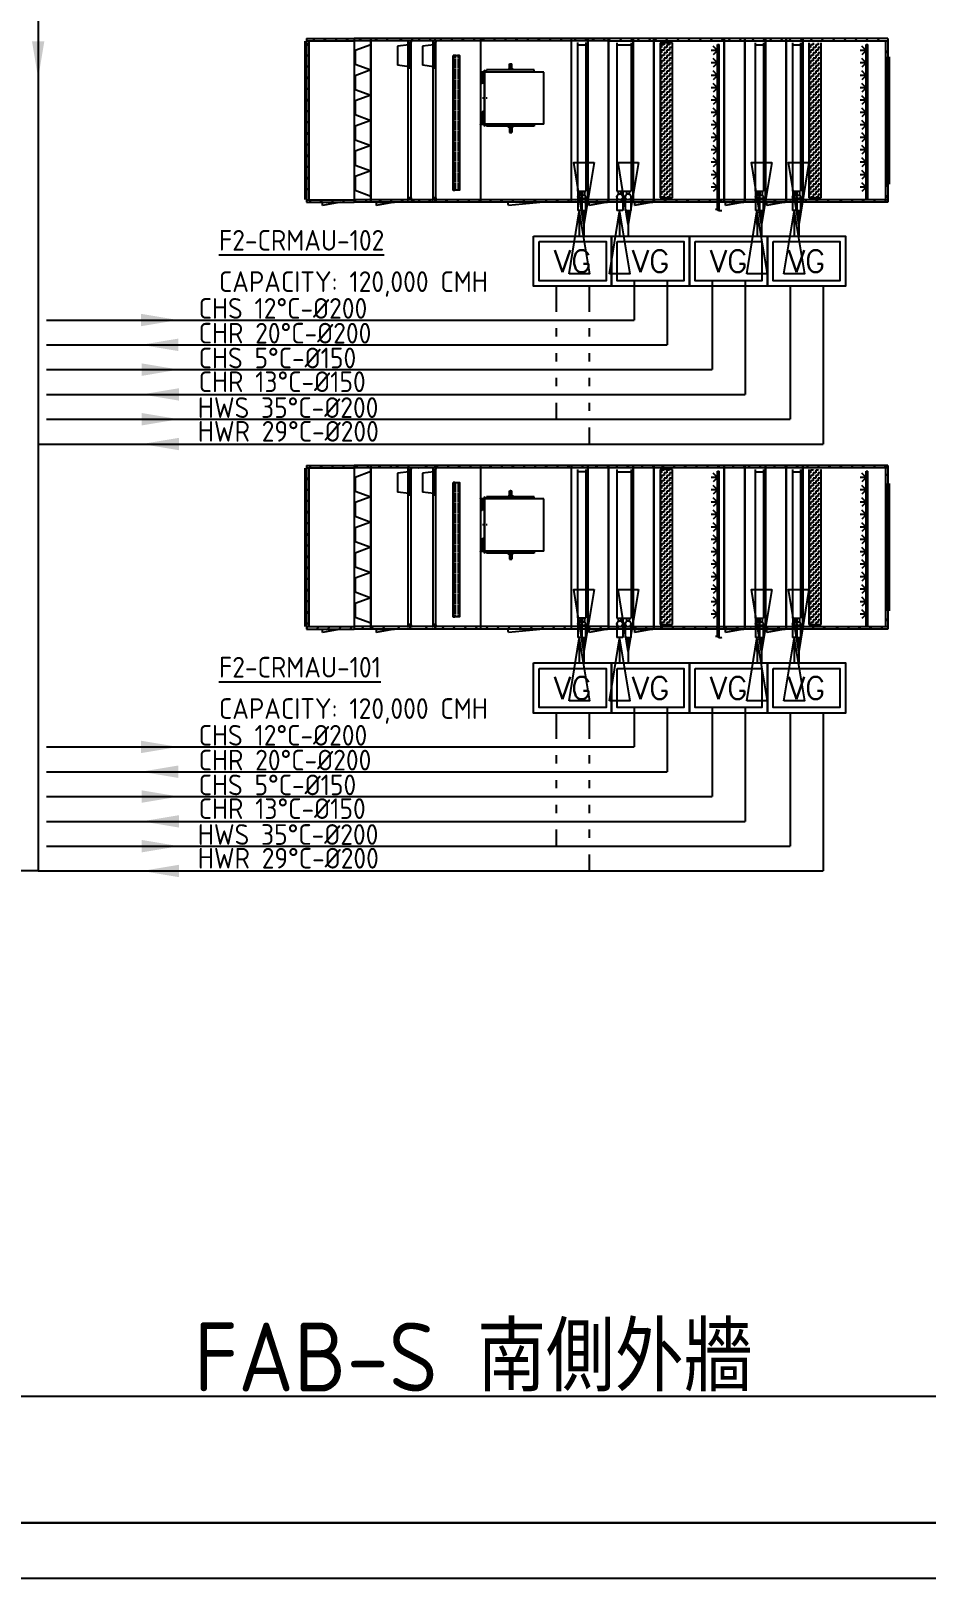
# Model space of a CAD drawing. Header units: millimetres. Extents: x -18 to 822, y 1518 to 2130.
# Drawn here: x 576.8 to 674.3, y 1548.6 to 1717 of the extents above; entities that cross this region are included whole.
import ezdxf
from ezdxf.enums import TextEntityAlignment as Align

# ---------------------------------------------------------------- set-up
doc = ezdxf.new("R2010")
doc.units = ezdxf.units.MM
doc.linetypes.add('CENTER', pattern=[2, 1.25, -0.25, 0.25, -0.25])
for name, color, linetype in [('0-CHR-中溫', 30, 'Continuous'), ('0-CHR-低溫', 4, 'Continuous'), ('0-CHS-中溫', 3, 'Continuous'), ('0-CHS-低溫', 5, 'Continuous'), ('0-HWR', 6, 'Continuous'), ('0-HWS', 1, 'Continuous'), ('03', 7, 'Continuous'), ('06-空調-空調', 21, 'Continuous'), ('ACC-450', 2, 'Continuous'), ('ACC-850', 2, 'Continuous'), ('ARW', 151, 'Continuous'), ('CLC', 140, 'Continuous'), ('DETL-TXT', 4, 'Continuous'), ('DIF', 120, 'Continuous'), ('DIM', 6, 'Continuous'), ('FAN', 3, 'Continuous'), ('Flange', 6, 'Continuous'), ('FLC', 40, 'Continuous'), ('HEPA', 6, 'Continuous'), ('HTC', 1, 'Continuous'), ('M-EQPM-TXT', 4, 'Continuous'), ('txt', 2, 'Continuous'), ('Type02x02', 7, 'Continuous'), ('Type05x04', 7, 'Continuous'), ('Type06x05', 7, 'Continuous'), ('Type07x05', 7, 'Continuous'), ('TYPE10X08', 7, 'Continuous'), ('Type10x09', 7, 'Continuous'), ('Type12x08', 7, 'Continuous'), ('Type12x09', 7, 'Continuous'), ('Type14x10', 7, 'Continuous'), ('軸心', 41, 'Continuous'), ('風車架', 4, 'Continuous')]:
    doc.layers.add(name, color=color, linetype=linetype)
doc.styles.add('AA-TXT', font='isocp.shx', dxfattribs={"bigfont": 'chineset.shx'})
doc.styles.add('HKEC', font='romans.shx', dxfattribs={"bigfont": 'china.shx'})
doc.dimstyles.new('10-dim', dxfattribs={"dimscale": 10, "dimtxt": 0.25, "dimasz": 0.1, "dimexe": 0.1, "dimexo": 0.1, "dimgap": 0.05, "dimtad": 1, "dimdec": 0, "dimlfac": 100, "dimdsep": 46, "dimtxsty": 'AA-TXT', "dimblk": 'DOT', "dimcen": 2, "dimclrd": 256, "dimclre": 256, "dimclrt": 256, "dimazin": 0, "dimtfac": 1, "dimtdec": 0, "dimtix": 1, "dimtmove": 2, "dimatfit": 3, "dimldrblk": 'CIR', "dimfxl": 1, "dimtvp": 1, "dimtolj": 1, "dimtzin": 0, "dimarcsym": 0})
doc.dimstyles.get("Standard").update_dxf_attribs({"dimtxt": 0.18, "dimasz": 0.18, "dimexe": 0.18, "dimexo": 0.0625, "dimgap": 0.09, "dimtad": 0, "dimtih": 1, "dimtoh": 1, "dimdec": 4, "dimzin": 0, "dimdsep": 46, "dimtxsty": 'Standard', "dimcen": 0.09, "dimadec": 0, "dimazin": 0, "dimtfac": 1, "dimtdec": 4, "dimtofl": 0, "dimtmove": 0, "dimatfit": 3, "dimfxl": 1, "dimtolj": 1, "dimtzin": 0, "dimarcsym": 0})
pattern_1 = [(225, (1811.597, 1075.805), (13.47038, -13.47038), [])]

# ---------------------------------------------------------------- blocks, each defined once
blk = doc.blocks.new('A450-頂視圖')
at = {"layer": 'ACC-450'}
for p, q in [((-450, 0), (0, 0)), ((0, 0), (-443, -78))]:
    blk.add_line(p, q, dxfattribs=at)
blk.add_arc((0, 0), 450, 180, 190, dxfattribs=at)
blk = doc.blocks.new('FLC-1000')
at = {"layer": 'FLC'}
for p, q in [((50, 634), (50, -634)), ((150, 634), (150, -634))]:
    blk.add_line(p, q, dxfattribs=at)
at = {"layer": 'FLC', "color": 1}
for p, q in [((60, 371), (60, 634)), ((80, 360), (80, 634)), ((100, 348), (100, 634)), ((120, 337), (120, 634)), ((140, 325), (140, 634)), ((60, -634), (60, -299)), ((80, -634), (80, -310)), ((100, -634), (100, -322)), ((120, -634), (120, -333)), ((140, -634), (140, -345))]:
    blk.add_line(p, q, dxfattribs=at)
at = {"layer": 'FLC', "color": 1, "linetype": 'CENTER', "ltscale": 5}
blk.add_line((-12, 0), (165, 0), dxfattribs=at)
at = {"layer": 'FLC'}
for centre, start, end in [((55, 634), 0, 180), ((65, 634), 0, 180), ((75, 634), 0, 180), ((85, 634), 0, 180), ((95, 634), 0, 180), ((105, 634), 0, 180), ((115, 634), 0, 180), ((125, 634), 0, 180), ((135, 634), 0, 180), ((145, 634), 0, 180), ((145, 634), 0, 180), ((145, 634), 0, 180), ((145, 634), 0, 180), ((145, 634), 0, 180), ((145, 634), 0, 180), ((145, 634), 0, 180), ((145, 634), 0, 180), ((145, 634), 0, 180), ((145, 634), 0, 180), ((145, 634), 0, 180), ((145, 634), 0, 180), ((55, -634), 180, 0), ((65, -634), 180, 0), ((75, -634), 180, 0), ((85, -634), 180, 0), ((95, -634), 180, 0), ((105, -634), 180, 0), ((115, -634), 180, 0), ((125, -634), 180, 0), ((135, -634), 180, 0), ((145, -634), 180, 0), ((145, -634), 180, 0), ((145, -634), 180, 0), ((145, -634), 180, 0), ((145, -634), 180, 0), ((145, -634), 180, 0), ((145, -634), 180, 0), ((145, -634), 180, 0), ((145, -634), 180, 0), ((145, -634), 180, 0), ((145, -634), 180, 0), ((145, -634), 180, 0)]:
    blk.add_arc(centre, 5, start, end, dxfattribs=at)
blk = doc.blocks.new('RZR15-1000-T90')
at = {"layer": 'FAN'}
for p, q in [((-1436, 1310), (-10, 1310)), ((-1436, 47), (-1436, 1310)), ((-10, 0), (-10, 1357)), ((0, 1357), (-10, 1357)), ((0, 0), (0, 1357)), ((-1436, 47), (-10, 47)), ((-10, 0), (0, 0))]:
    blk.add_line(p, q, dxfattribs=at)
at = {"layer": '軸心'}
for p, q in [((-604.5, 1508.5), (-659.5, 1508.5)), ((-659.5, 1398.5), (-659.5, 1508.5)), ((-640, 1503.5), (-624, 1503.5)), ((-640, 1403.5), (-640, 1503.5)), ((-624, 1503.5), (-624, 1403.5)), ((-604.5, 1398.5), (-604.5, 1508.5)), ((-685.5, 1379.5), (-578.5, 1379.5)), ((-685.5, 1379.5), (-685.5, 1359.5)), ((-675.5, 1398.5), (-675.5, 1379.5)), ((-588.5, 1398.5), (-675.5, 1398.5)), ((-640, 1403.5), (-624, 1403.5)), ((-588.5, 1398.5), (-588.5, 1379.5)), ((-578.5, 1359.5), (-578.5, 1379.5)), ((-685.5, -22.5), (-685.5, -2.5)), ((-685.5, -22.5), (-578.5, -22.5)), ((-675.5, -41.5), (-675.5, -22.5)), ((-588.5, -41.5), (-675.5, -41.5)), ((-659.5, -41.5), (-659.5, -151.5)), ((-604.5, -151.5), (-659.5, -151.5)), ((-640, -46.5), (-640, -146.5)), ((-640, -46.5), (-624, -46.5)), ((-640, -146.5), (-624, -146.5)), ((-624, -146.5), (-624, -46.5)), ((-604.5, -41.5), (-604.5, -151.5)), ((-588.5, -41.5), (-588.5, -22.5)), ((-578.5, -2.5), (-578.5, -22.5))]:
    blk.add_line(p, q, dxfattribs=at)
at = {"layer": '軸心', "color": 1, "linetype": 'CENTER', "ltscale": 30}
for p, q in [((-632, 1513.4), (-632, 1398.5)), ((-632, -156.4), (-632, -41.5))]:
    blk.add_line(p, q, dxfattribs=at)
at = {"layer": '風車架'}
for p, q in [((-1202, 1359.5), (-52, 1359.5)), ((-1202, 1310), (-1202, 1359.5)), ((-1202, 1310), (-52, 1310)), ((-52, 1310), (-52, 1359.5)), ((-1202, 47), (-52, 47)), ((-1202, 47), (-1202, -2.5)), ((-52, 47), (-52, -2.5)), ((-1202, -2.5), (-52, -2.5))]:
    blk.add_line(p, q, dxfattribs=at)
blk = doc.blocks.new('DW9-頂視圖')
at = {"layer": 'ACC-850'}
for q in [(850, 0), (843, -78)]:
    blk.add_line((0, 0), q, dxfattribs=at)
blk.add_arc((400, 0), 450, 350, 0, dxfattribs=at)
blk = doc.blocks.new('CMF300')
for p, q in [((-22, 265), (-300, 231)), ((-300, 231), (-300, -231)), ((-22, 296), (0, 296)), ((-22, 296), (-22, -296)), ((0, 296), (0, -296)), ((-22, -265), (-300, -231)), ((-22, -296), (0, -296))]:
    blk.add_line(p, q)
blk = doc.blocks.new('HPF-610-15')
at = {"layer": 'HEPA'}
for p, q in [((0, 610), (381, 471)), ((0, 610), (0, 0)), ((381, 471), (381, 139)), ((381, 139), (0, 0))]:
    blk.add_line(p, q, dxfattribs=at)
blk = doc.blocks.new('D5-頂視圖')
at = {"layer": 'ACC-450'}
for p, q in [((450, 0), (0, 0)), ((0, 0), (443, -78))]:
    blk.add_line(p, q, dxfattribs=at)
blk.add_arc((0, 0), 450, 350, 0, dxfattribs=at)
blk = doc.blocks.new('A$Cc4eae78a')
at = {"layer": '03'}
for points in [[(0, 2.04), (9.44, 2.04), (9.44, -4.04), (0, -4.04)], [(0.67, 1.37), (8.76, 1.37), (8.76, -3.37), (0.67, -3.37)]]:
    blk.add_lwpolyline(points, close=True, dxfattribs=at)
at = {"layer": '03', "linetype": 'Continuous', "ltscale": 200, "style": 'HKEC'}
blk.add_text('VG', height=2.696, dxfattribs=at).set_placement((4.72, -1), align=Align.MIDDLE)
blk = doc.blocks.new('_DOT')
at = {"color": 0, "linetype": 'ByBlock'}
blk.add_line((-0.5, 0), (-1, 0), dxfattribs=at)
at = {"color": 0, "linetype": 'ByBlock', "const_width": 0.5}
blk.add_lwpolyline([(-0.25, 0, 1), (0.25, 0, 1)], format="xyb", close=True, dxfattribs=at)
blk = doc.blocks.new('*D21')
at = {"layer": 'DEFPOINTS', "color": 0, "transparency": 16777216}
for p in [(557.18, 1589.64), (692.72, 1579.4), (692.72, 1568.44)]:
    blk.add_point(p, dxfattribs=at)
at = {"layer": 'txt', "lineweight": -2, "transparency": 16777216}
for p, q in [((557.18, 1586.64), (557.18, 1565.44)), ((692.72, 1576.4), (692.72, 1565.44)), ((560.18, 1568.44), (689.72, 1568.44))]:
    blk.add_line(p, q, dxfattribs=at)
at = {"layer": 'txt', "lineweight": -2, "transparency": 16777216, "xscale": 3, "yscale": 3, "zscale": 3, "rotation": 180}
blk.add_blockref('_DOT', (557.18, 1568.44), dxfattribs=at)
at = {"layer": 'txt', "lineweight": -2, "transparency": 16777216, "xscale": 3, "yscale": 3, "zscale": 3}
blk.add_blockref('_DOT', (692.72, 1568.44), dxfattribs=at)
at = {"layer": 'txt', "transparency": 16777216, "insert": (624.95, 1572.69), "char_height": 7.5, "attachment_point": 5, "style": 'AA-TXT'}
blk.add_mtext('\\A1;FAB-S 南側外牆', dxfattribs=at)
blk = doc.blocks.new('CIR')
at = {"color": 0}
blk.add_line((1, 0), (-1, 0), dxfattribs=at)
at = {"color": 3}
blk.add_circle((0, 0), 0.5, dxfattribs=at)
blk = doc.blocks.new('A$Ce967d797')
for p, q in [((2.471, 2.931), (406.529, 2.931)), ((0, 0), (409, 0))]:
    blk.add_line(p, q)
blk = doc.blocks.new('A$C525b6b98')
at = {"xscale": 1.000475039848343, "yscale": 1.000475039848343, "zscale": 1.000475039848343}
blk.add_blockref('A$Ce967d797', (0, 0), dxfattribs=at)
blk = doc.blocks.new('00_80000CMH_500_300_1100')
h = blk.add_hatch()
h.set_pattern_fill('ACAD_ISO02W100', color=6, angle=180)
h.set_pattern_definition([(180, (1771.445, -397.94), (-6e-16, -5), [12, -3])])
h.paths.add_polyline_path([(48.4, 407.2), (63.2, 407.2), (63.2, 81.6), (48.4, 81.6)])
at = {"layer": 'ARW'}
h = blk.add_hatch(dxfattribs=at)
h.set_pattern_fill('ZIGZAG', color=256, scale=2, angle=180, style=0)
h.set_pattern_definition([(180, (704, 981.5), (-6.35, -6.35), [6.35, -6.35]), (270, (697.65, 981.5), (6.35, -6.35), [6.35, -6.35])])
h.paths.add_polyline_path([(579, 438), (549, 438), (549, 63), (579, 63)])
h = blk.add_hatch(dxfattribs=at)
h.set_pattern_fill('ZIGZAG', color=256, scale=2, angle=180, style=0)
h.set_pattern_definition([(180, (1064, 981.5), (-6.35, -6.35), [6.35, -6.35]), (270, (1057.65, 981.5), (6.35, -6.35), [6.35, -6.35])])
h.paths.add_polyline_path([(939, 438), (909, 438), (909, 63), (939, 63)])
at = {"layer": 'Type02x02'}
h = blk.add_hatch(dxfattribs=at)
h.set_pattern_fill('ANSI31', color=256, scale=6, angle=180, style=0)
h.set_pattern_definition([(135, (-78.619, 113.504), (13.4704, 13.4704), [])])
h.paths.add_polyline_path([(-151, 442.1), (-151, 448.1), (-101, 448.1), (-101, 442.1)])
h = blk.add_hatch(dxfattribs=at)
h.set_pattern_fill('ANSI31', color=256, scale=6, angle=180, style=0)
h.set_pattern_definition([(135, (446.381, 113.504), (13.4704, 13.4704), [])])
h.paths.add_polyline_path([(374, 442.1), (374, 448.1), (424, 448.1), (424, 442.1)])
h = blk.add_hatch(dxfattribs=at)
h.set_pattern_fill('ANSI31', color=256, scale=6, angle=180, style=0)
h.set_pattern_definition([(135, (556.381, 113.564), (13.4704, 13.4704), [])])
h.paths.add_polyline_path([(484, 442), (484, 448), (534, 448), (534, 442)])
h = blk.add_hatch(dxfattribs=at)
h.set_pattern_fill('ANSI31', color=256, scale=6, angle=180, style=0)
h.set_pattern_definition([(135, (776.381, 113.564), (13.4704, 13.4704), [])])
h.paths.add_polyline_path([(704, 442), (704, 448), (754, 448), (754, 442)])
h = blk.add_hatch(dxfattribs=at)
h.set_pattern_fill('ANSI31', color=256, scale=6, angle=180, style=0)
h.set_pattern_definition([(135, (876.381, 113.564), (13.4704, 13.4704), [])])
h.paths.add_polyline_path([(804, 442), (804, 448), (854, 448), (854, 442)])
h = blk.add_hatch(dxfattribs=at)
h.set_pattern_fill('ANSI31', color=256, scale=6, angle=180, style=0)
h.set_pattern_definition([(135, (-78.619, 433.504), (13.4704, 13.4704), [])])
h.paths.add_polyline_path([(-101, 58.1), (-101, 52.1), (-151, 52.1), (-151, 58.1)])
h = blk.add_hatch(dxfattribs=at)
h.set_pattern_fill('ANSI31', color=256, scale=6, angle=180, style=0)
h.set_pattern_definition([(135, (446.381, 433.504), (13.4704, 13.4704), [])])
h.paths.add_polyline_path([(424, 58.1), (424, 52.1), (374, 52.1), (374, 58.1)])
h = blk.add_hatch(dxfattribs=at)
h.set_pattern_fill('ANSI31', color=256, scale=6, angle=180, style=0)
h.set_pattern_definition([(135, (556.381, 433.564), (13.4704, 13.4704), [])])
h.paths.add_polyline_path([(534, 58), (534, 52), (484, 52), (484, 58)])
h = blk.add_hatch(dxfattribs=at)
h.set_pattern_fill('ANSI31', color=256, scale=6, angle=180, style=0)
h.set_pattern_definition([(135, (776.381, 433.564), (13.4704, 13.4704), [])])
h.paths.add_polyline_path([(754, 58), (754, 52), (704, 52), (704, 58)])
h = blk.add_hatch(dxfattribs=at)
h.set_pattern_fill('ANSI31', color=256, scale=6, angle=180, style=0)
h.set_pattern_definition([(135, (876.381, 433.564), (13.4704, 13.4704), [])])
h.paths.add_polyline_path([(854, 58), (854, 52), (804, 52), (804, 58)])
at = {"layer": 'Type05x04'}
h = blk.add_hatch(dxfattribs=at)
h.set_pattern_fill('ANSI31', color=256, scale=6, angle=180, style=0)
h.set_pattern_definition([(225, (4, 433.44), (13.47, -13.47), [])])
h.paths.add_polyline_path([(-36, 442.1), (-36, 448.1), (4, 448.1), (4, 442.1)])
h = blk.add_hatch(dxfattribs=at)
h.set_pattern_fill('ANSI31', color=256, scale=6, angle=180, style=0)
h.set_pattern_definition([(225, (4, 689.44), (13.4704, -13.4704), [])])
h.paths.add_polyline_path([(-36, 52.1), (-36, 58.1), (4, 58.1), (4, 52.1)])
at = {"layer": 'Type06x05'}
h = blk.add_hatch(dxfattribs=at)
h.set_pattern_fill('ANSI31', color=256, scale=6, angle=180, style=0)
h.set_pattern_definition([(225, (4, 689.44), (13.4704, -13.4704), [])])
h.paths.add_polyline_path([(-26, 52.1), (-26, 58.1), (4, 58.1), (4, 52.1)])
at = {"layer": 'Type07x05'}
h = blk.add_hatch(dxfattribs=at)
h.set_pattern_fill('ANSI31', color=256, scale=6, angle=180, style=0)
h.set_pattern_definition([(225, (4, 433.44), (13.47, -13.47), [])])
h.paths.add_polyline_path([(-26, 442.1), (-26, 448.1), (4, 448.1), (4, 442.1)])
at = {"layer": 'TYPE10X08'}
h = blk.add_hatch(dxfattribs=at)
h.set_pattern_fill('ANSI31', color=256, scale=6, angle=180, style=0)
h.set_pattern_definition([(225, (194, 305.44), (13.4704, -13.4704), [])])
h.paths.add_polyline_path([(334, 448.1), (334, 442.1), (114, 442.1), (114, 448.1)])
h = blk.add_hatch(dxfattribs=at)
h.set_pattern_fill('ANSI31', color=256, scale=6, angle=180, style=0)
h.set_pattern_definition([(225, (194, 625.44), (13.4704, -13.4704), [])])
h.paths.add_polyline_path([(114, 52.1), (114, 58.1), (334, 58.1), (334, 52.1)])
at = {"layer": 'Type10x09'}
h = blk.add_hatch(dxfattribs=at)
h.set_pattern_fill('ANSI31', color=256, scale=6, angle=180, style=0)
h.set_pattern_definition([(225, (1283.876, 215), (13.47038, -13.47038), [])])
h.paths.add_polyline_path([(-191, 448.1), (-191, 442.1), (-307, 442.1), (-307, 448.1)])
h = blk.add_hatch(dxfattribs=at)
h.set_pattern_fill('ANSI31', color=256, scale=6, angle=180, style=0)
h.set_pattern_definition([(225, (1303.376, 535), (13.47038, -13.47038), [])])
h.paths.add_polyline_path([(-301, 58.1), (-307, 58.1), (-307, 442.1), (-301, 442.1)])
h = blk.add_hatch(dxfattribs=at)
h.set_pattern_fill('ANSI31', color=256, scale=6, angle=180, style=0)
h.set_pattern_definition([(225, (1283.876, 534.5), (13.47038, -13.47038), [])])
h.paths.add_polyline_path([(-191, 58.1), (-191, 52.1), (-307, 52.1), (-307, 58.1)])
at = {"layer": 'Type12x09'}
h = blk.add_hatch(dxfattribs=at)
h.set_pattern_fill('ANSI31', color=256, scale=6, angle=180, style=0)
h.set_pattern_definition([(225, (-1583.962, 576.245), (13.47038, -13.47038), [])])
h.paths.add_polyline_path([(-191, 442.1), (-191, 448.1), (-151, 448.1), (-151, 442.1)])
h.paths.add_polyline_path([(-191, 52.1), (-191, 58.1), (-151, 58.1), (-151, 52.1)])
h = blk.add_hatch(dxfattribs=at)
h.set_pattern_fill('ANSI31', color=256, scale=6, angle=180, style=0)
h.set_pattern_definition([(225, (-36, 947.94), (13.4704, -13.4704), [])])
h.paths.add_polyline_path([(-36, 448.1), (-36, 442.1), (-101, 442.1), (-101, 448.1)])
h = blk.add_hatch(dxfattribs=at)
h.set_pattern_fill('ANSI31', color=256, scale=6, angle=180, style=0)
h.set_pattern_definition([(225, (114, 947.94), (13.4704, -13.4704), [])])
h.paths.add_polyline_path([(4, 442.1), (4, 448.1), (114, 448.1), (114, 442.1)])
h.paths.add_polyline_path([(4, 52.1), (4, 58.1), (114, 58.1), (114, 52.1)])
h = blk.add_hatch(dxfattribs=at)
h.set_pattern_fill('ANSI31', color=256, scale=6, angle=180, style=0)
h.set_pattern_definition(pattern_1)
h.paths.add_polyline_path([(894, 442), (894, 448), (964, 448), (964, 442)])
h = blk.add_hatch(dxfattribs=at)
h.set_pattern_fill('ANSI31', color=256, scale=6, angle=180, style=0)
h.set_pattern_definition([(225, (1080.5, 128.5), (13.4704, -13.4704), [])])
h.paths.add_polyline_path([(1100, 448), (1100, 442), (964, 442), (964, 448)])
h = blk.add_hatch(dxfattribs=at)
h.set_pattern_fill('ANSI31', color=256, scale=6, angle=180, style=0)
h.set_pattern_definition([(225, (1100, 448.5), (13.4704, -13.4704), [])])
h.paths.add_polyline_path([(1094, 442), (1100, 442), (1100, 58), (1094, 58)])
h = blk.add_hatch(dxfattribs=at)
h.set_pattern_fill('ANSI31', color=256, scale=6, angle=180, style=0)
h.set_pattern_definition([(225, (-36, 689.44), (13.4704, -13.4704), [])])
h.paths.add_polyline_path([(-101, 52.1), (-101, 58.1), (-36, 58.1), (-36, 52.1)])
h = blk.add_hatch(dxfattribs=at)
h.set_pattern_fill('ANSI31', color=256, scale=6, angle=180, style=0)
h.set_pattern_definition(pattern_1)
h.paths.add_polyline_path([(964, 58), (964, 52), (894, 52), (894, 58)])
h = blk.add_hatch(dxfattribs=at)
h.set_pattern_fill('ANSI31', color=256, scale=6, angle=180, style=0)
h.set_pattern_definition([(225, (1080.5, 448), (13.4704, -13.4704), [])])
h.paths.add_polyline_path([(1100, 58), (1100, 52), (964, 52), (964, 58)])
at = {"layer": 'Type14x10'}
h = blk.add_hatch(dxfattribs=at)
h.set_pattern_fill('ANSI31', color=256, scale=6, angle=180, style=0)
h.set_pattern_definition([(225, (374, 128.44), (13.4704, -13.4704), [])])
h.paths.add_polyline_path([(334, 442.1), (334, 448.1), (374, 448.1), (374, 442.1)])
h = blk.add_hatch(dxfattribs=at)
h.set_pattern_fill('ANSI31', color=256, scale=6, angle=180, style=0)
h.set_pattern_definition([(225, (484, 128.5), (13.4704, -13.4704), [])])
h.paths.add_polyline_path([(424, 442), (424, 448), (484, 448), (484, 442)])
h = blk.add_hatch(dxfattribs=at)
h.set_pattern_fill('ANSI31', color=256, scale=6, angle=180, style=0)
h.set_pattern_definition([(225, (704, 129), (13.4704, -13.4704), [])])
h.paths.add_polyline_path([(534, 442), (534, 448), (704, 448), (704, 442)])
h = blk.add_hatch(dxfattribs=at)
h.set_pattern_fill('ANSI31', color=256, scale=6, angle=180, style=0)
h.set_pattern_definition([(225, (804, 128.5), (13.4704, -13.4704), [])])
h.paths.add_polyline_path([(754, 442), (754, 448), (804, 448), (804, 442)])
h = blk.add_hatch(dxfattribs=at)
h.set_pattern_fill('ANSI31', color=256, scale=6, angle=180, style=0)
h.set_pattern_definition([(225, (894, 128.5), (13.4704, -13.4704), [])])
h.paths.add_polyline_path([(854, 442), (854, 448), (894, 448), (894, 442)])
h = blk.add_hatch(dxfattribs=at)
h.set_pattern_fill('ANSI31', color=256, scale=6, angle=180, style=0)
h.set_pattern_definition([(225, (374, 979.94), (13.4704, -13.4704), [])])
edge = h.paths.add_edge_path()
edge.add_line((374, 58.1), (334, 58.1))
edge.add_line((374, 52.1), (334, 52.1))
h = blk.add_hatch(dxfattribs=at)
h.set_pattern_fill('ANSI31', color=256, scale=6, angle=180, style=0)
h.set_pattern_definition([(225, (484, 948), (13.4704, -13.4704), [])])
edge = h.paths.add_edge_path()
edge.add_line((484, 58), (424, 58))
edge.add_line((484, 52), (424, 52))
h = blk.add_hatch(dxfattribs=at)
h.set_pattern_fill('ANSI31', color=256, scale=6, angle=180, style=0)
h.set_pattern_definition([(225, (704, 981.5), (13.4704, -13.4704), [])])
h.paths.add_polyline_path([(704, 58), (704, 52), (691.8, 52), (691.8, 58)])
h.paths.add_polyline_path([(534, 52), (534, 58), (687.8, 58), (687.8, 52)])
h = blk.add_hatch(dxfattribs=at)
h.set_pattern_fill('ANSI31', color=256, scale=6, angle=180, style=0)
h.set_pattern_definition([(225, (804, 948), (13.4704, -13.4704), [])])
edge = h.paths.add_edge_path()
edge.add_line((804, 58), (754, 58))
edge.add_line((804, 52), (754, 52))
h = blk.add_hatch(dxfattribs=at)
h.set_pattern_fill('ANSI31', color=256, scale=6, angle=180, style=0)
h.set_pattern_definition([(225, (894, 980), (13.4704, -13.4704), [])])
edge = h.paths.add_edge_path()
edge.add_line((894, 58), (854, 58))
edge.add_line((894, 52), (854, 52))
for p, q in [((-63, 441.8), (-63, 442.1)), ((-63, 442.1), (-60.3, 442.1)), ((-60.5, 441.8), (-63, 441.8)), ((-60.5, 58.3), (-60.5, 441.8)), ((-60.5, 439.1), (-60.5, 441.8)), ((-53.5, 437), (-60.5, 437)), ((-60.3, 442.1), (-60.3, 437.2)), ((-60.3, 437.2), (-53.8, 437.2)), ((-53.8, 437.2), (-53.8, 442.1)), ((-53.8, 442.1), (-51, 442.1)), ((-53.5, 58.3), (-53.5, 441.8)), ((-51, 441.8), (-53.5, 441.8)), ((-53.5, 441.8), (-53.5, 439.1)), ((-51, 442.1), (-51, 441.8)), ((-3, 441.8), (-3, 442.1)), ((-3, 442.1), (-0.3, 442.1)), ((-0.5, 441.8), (-3, 441.8)), ((-0.5, 58.3), (-0.5, 441.8)), ((-0.5, 439.1), (-0.5, 441.8)), ((6.5, 437), (-0.5, 437)), ((-0.3, 442.1), (-0.3, 437.2)), ((-0.3, 437.2), (6.2, 437.2)), ((6.2, 437.2), (6.2, 442.1)), ((6.2, 442.1), (9, 442.1)), ((6.5, 58.3), (6.5, 441.8)), ((9, 441.8), (6.5, 441.8)), ((6.5, 441.8), (6.5, 439.1)), ((9, 442.1), (9, 441.8)), ((-60.5, 58.3), (-63, 58.3)), ((-63, 58.3), (-63, 58.1)), ((-63, 58.1), (-60.3, 58.1)), ((-53.5, 63), (-60.5, 63)), ((-60.5, 60.4), (-60.5, 58.3)), ((-60.3, 58.1), (-60.3, 62.7)), ((-60.3, 62.7), (-53.8, 62.7)), ((-53.8, 62.7), (-53.8, 58.1)), ((-53.8, 58.1), (-51, 58.1)), ((-53.5, 58.3), (-53.5, 60.4)), ((-51, 58.3), (-53.5, 58.3)), ((-51, 58.1), (-51, 58.3)), ((-0.5, 58.3), (-3, 58.3)), ((-3, 58.3), (-3, 58.1)), ((-3, 58.1), (-0.3, 58.1)), ((6.5, 63), (-0.5, 63)), ((-0.5, 60.4), (-0.5, 58.3)), ((-0.3, 58.1), (-0.3, 62.7)), ((-0.3, 62.7), (6.2, 62.7)), ((6.2, 62.7), (6.2, 58.1)), ((6.2, 58.1), (9, 58.1)), ((6.5, 58.3), (6.5, 60.4)), ((9, 58.3), (6.5, 58.3)), ((9, 58.1), (9, 58.3))]:
    blk.add_line(p, q)
at = {"color": 6}
blk.add_lwpolyline([(48.4, 407.2), (63.2, 407.2), (63.2, 81.6), (48.4, 81.6)], close=True, dxfattribs=at)
at = {"layer": 'ARW', "color": 1}
for p, q in [((349, 438.1), (349, 79.1)), ((349, 433.1), (369, 433.1)), ((369, 438.1), (369, 79.1)), ((869, 438), (869, 79)), ((869, 433), (889, 433)), ((889, 438), (889, 79)), ((349, 79.1), (369, 79.1)), ((351, 68.3), (351, 79.1)), ((357, 68.3), (357, 79.1)), ((361, 68.3), (361, 79.1)), ((367, 68.3), (367, 79.1)), ((869, 79), (889, 79)), ((871, 68.3), (871, 79)), ((877, 68.3), (877, 79)), ((881, 68.3), (881, 79)), ((887, 68.3), (887, 79)), ((349.5, 65), (349.5, 32.1)), ((358.4, 65), (358.4, 32.1)), ((359.6, 65), (359.6, 32.1)), ((368.5, 65), (368.5, 32.1)), ((869.5, 65), (869.5, 32)), ((878.4, 65), (878.4, 32)), ((879.6, 65), (879.6, 32)), ((888.5, 65), (888.5, 32)), ((358.4, 32.1), (349.5, 32.1)), ((359.6, 32.1), (368.5, 32.1)), ((878.4, 32), (869.5, 32)), ((879.6, 32), (888.5, 32))]:
    blk.add_line(p, q, dxfattribs=at)
at = {"layer": 'ARW'}
for p, q in [((444, 433), (479, 433)), ((579, 438), (549, 438)), ((549, 438), (549, 63)), ((579, 63), (579, 438)), ((687.8, 419), (672.8, 419)), ((687.8, 419), (677.2, 408.4)), ((687.9, 419), (677.3, 429.6)), ((687.8, 434), (691.8, 434)), ((687.8, 33.7), (687.8, 434)), ((691.8, 31.3), (691.8, 434)), ((779, 433), (799, 433)), ((909, 438), (909, 63)), ((939, 63), (939, 438)), ((1047.8, 419), (1032.8, 419)), ((1047.8, 419), (1037.2, 408.4)), ((1047.9, 419), (1037.3, 429.6)), ((1047.8, 434), (1051.8, 434)), ((1047.8, 58), (1047.8, 434)), ((1051.8, 58), (1051.8, 434)), ((687.8, 389), (672.8, 389)), ((687.8, 389), (677.2, 378.4)), ((687.9, 389), (677.3, 399.6)), ((1047.8, 389), (1032.8, 389)), ((1047.8, 389), (1037.2, 378.4)), ((1047.9, 389), (1037.3, 399.6)), ((687.8, 359), (672.8, 359)), ((687.8, 359), (677.2, 369.6)), ((687.8, 359), (677.2, 348.4)), ((687.8, 329), (677.2, 339.6)), ((1047.8, 359), (1032.8, 359)), ((1047.8, 359), (1037.2, 369.6)), ((1047.8, 359), (1037.2, 348.4)), ((1047.8, 329), (1037.2, 339.6)), ((687.8, 329), (672.8, 329)), ((687.8, 329), (677.2, 318.4)), ((687.8, 299), (677.2, 309.6)), ((1047.8, 329), (1032.8, 329)), ((1047.8, 329), (1037.2, 318.4)), ((1047.8, 299), (1037.2, 309.6)), ((687.8, 299), (672.8, 299)), ((687.8, 269), (672.8, 269)), ((687.8, 299), (677.2, 288.4)), ((687.8, 269), (677.2, 279.6)), ((687.8, 269), (677.2, 258.4)), ((1047.8, 299), (1032.8, 299)), ((1047.8, 269), (1032.8, 269)), ((1047.8, 299), (1037.2, 288.4)), ((1047.8, 269), (1037.2, 279.6)), ((1047.8, 269), (1037.2, 258.4)), ((687.8, 239), (672.8, 239)), ((687.8, 239), (677.2, 249.6)), ((687.8, 239), (677.2, 228.4)), ((1047.8, 239), (1032.8, 239)), ((1047.8, 239), (1037.2, 249.6)), ((1047.8, 239), (1037.2, 228.4)), ((687.8, 209), (672.8, 209)), ((687.8, 209), (677.2, 219.6)), ((687.8, 209), (677.2, 198.4)), ((687.8, 179), (677.2, 189.6)), ((1047.8, 209), (1032.8, 209)), ((1047.8, 209), (1037.2, 219.6)), ((1047.8, 209), (1037.2, 198.4)), ((1047.8, 179), (1037.2, 189.6)), ((687.8, 179), (672.8, 179)), ((687.8, 179), (677.2, 168.4)), ((687.8, 149), (677.2, 159.6)), ((1047.8, 179), (1032.8, 179)), ((1047.8, 179), (1037.2, 168.4)), ((1047.8, 149), (1037.2, 159.6)), ((687.8, 149), (672.8, 149)), ((687.8, 118.5), (672.8, 118.5)), ((687.8, 148.5), (677.2, 137.9)), ((687.8, 118.5), (677.2, 129.1)), ((687.8, 118.5), (677.2, 107.9)), ((1047.8, 149), (1032.8, 149)), ((1047.8, 118.5), (1032.8, 118.5)), ((1047.8, 148.5), (1037.2, 137.9)), ((1047.8, 118.5), (1037.2, 129.1)), ((1047.8, 118.5), (1037.2, 107.9)), ((687.8, 88.5), (672.8, 88.5)), ((687.8, 88.5), (677.2, 99.1)), ((687.8, 88.5), (677.2, 77.9)), ((1047.8, 88.5), (1032.8, 88.5)), ((1047.8, 88.5), (1037.2, 99.1)), ((1047.8, 88.5), (1037.2, 77.9)), ((549, 63), (579, 63)), ((909, 63), (939, 63))]:
    blk.add_line(p, q, dxfattribs=at)
for centre in [(687.8, 419), (1047.8, 419), (687.8, 389), (1047.8, 389), (687.8, 359), (1047.8, 359), (687.8, 329), (687.8, 299), (1047.8, 329), (1047.8, 299), (687.8, 269), (1047.8, 269), (687.8, 239), (1047.8, 239), (687.8, 209), (1047.8, 209), (687.8, 179), (687.8, 149), (1047.8, 179), (1047.8, 149), (687.8, 118.5), (1047.8, 118.5), (687.8, 88.5), (1047.8, 88.5)]:
    blk.add_circle(centre, 1.5, dxfattribs=at)
blk.add_open_spline([(698, 31.5), (697, 31.2), (690.4, 29.9), (688.6, 35.2), (684, 34.2), (682.7, 33.9)], degree=3, knots=[35.439113, 35.439113, 35.439113, 35.439113, 53.723943, 145.661055, 183.181794, 183.181794, 183.181794, 183.181794], dxfattribs=at)
at = {"layer": 'CLC'}
for p, q in [((444, 438), (444, 79)), ((479, 438), (479, 79)), ((779, 438), (779, 79)), ((799, 438), (799, 79)), ((444, 79), (479, 79)), ((448.5, 71.3), (448.5, 79)), ((454.5, 71.3), (454.5, 79)), ((468.5, 71.3), (468.5, 79)), ((474.5, 71.3), (474.5, 79)), ((779, 79), (799, 79)), ((781, 68.3), (781, 79)), ((787, 68.3), (787, 79)), ((791, 68.3), (791, 79)), ((797, 68.3), (797, 79)), ((444.5, 65), (444.5, 32)), ((458.5, 65), (458.5, 32)), ((464.5, 65), (464.5, 32)), ((478.5, 65), (478.5, 32)), ((779.5, 65), (779.5, 32)), ((788.4, 65), (788.4, 32)), ((789.6, 65), (789.6, 32)), ((798.5, 65), (798.5, 32)), ((458.5, 32), (444.5, 32)), ((464.5, 32), (478.5, 32)), ((788.4, 32), (779.5, 32)), ((789.6, 32), (798.5, 32))]:
    blk.add_line(p, q, dxfattribs=at)
for centre, radius in [((451.5, 65), 6.99), ((471.5, 65), 6.99), ((784, 65), 4.46), ((794, 65), 4.46)]:
    blk.add_circle(centre, radius, dxfattribs=at)
at = {"layer": 'DIF'}
for p, q in [((48.4, 407.2), (48.4, 367.2)), ((52.4, 407.2), (48.4, 407.2)), ((52.4, 404.6), (52.4, 407.2)), ((48.4, 367.2), (52.4, 367.2)), ((48.4, 366.4), (48.4, 326.4)), ((52.4, 366.4), (48.4, 366.4)), ((52.4, 367.2), (52.4, 369.8)), ((52.4, 363.8), (52.4, 366.4)), ((48.4, 326.4), (52.4, 326.4)), ((48.4, 325.6), (48.4, 285.6)), ((52.4, 325.6), (48.4, 325.6)), ((52.4, 326.4), (52.4, 329)), ((52.4, 323), (52.4, 325.6)), ((48.4, 285.6), (52.4, 285.6)), ((48.4, 284.8), (48.4, 244.8)), ((52.4, 284.8), (48.4, 284.8)), ((52.4, 285.6), (52.4, 288.2)), ((52.4, 282.2), (52.4, 284.8)), ((48.4, 244.8), (52.4, 244.8)), ((48.4, 244), (48.4, 204)), ((52.4, 244), (48.4, 244)), ((52.4, 244.8), (52.4, 247.4)), ((52.4, 241.4), (52.4, 244)), ((48.4, 204), (52.4, 204)), ((48.4, 203.2), (48.4, 163.2)), ((52.4, 203.2), (48.4, 203.2)), ((52.4, 204), (52.4, 206.6)), ((52.4, 200.6), (52.4, 203.2)), ((48.4, 163.2), (52.4, 163.2)), ((48.4, 162.4), (48.4, 122.4)), ((52.4, 162.4), (48.4, 162.4)), ((52.4, 163.2), (52.4, 165.8)), ((52.4, 159.8), (52.4, 162.4)), ((48.4, 122.4), (52.4, 122.4)), ((48.4, 121.6), (48.4, 81.6)), ((52.4, 121.6), (48.4, 121.6)), ((52.4, 122.4), (52.4, 125)), ((52.4, 119), (52.4, 121.6)), ((48.4, 81.6), (52.4, 81.6)), ((52.4, 81.6), (52.4, 84.2))]:
    blk.add_line(p, q, dxfattribs=at)
at = {"layer": 'Flange'}
for p, q in [((-311, 441.6), (-311, 58.6)), ((-307, 437.6), (-311, 437.6)), ((-307, 441.6), (-307, 58.6)), ((1100, 96), (1100, 404)), ((1104, 400), (1100, 400)), ((1104, 96), (1104, 404)), ((1104, 100), (1100, 100)), ((-307, 62.6), (-311, 62.6))]:
    blk.add_line(p, q, dxfattribs=at)
at = {"layer": 'HTC'}
for centre in [(354, 65), (364, 65), (874, 65), (884, 65)]:
    blk.add_circle(centre, 4.46, dxfattribs=at)
at = {"layer": 'Type02x02'}
for p, q in [((-101, 448.1), (-151, 448.1)), ((-151, 52.1), (-151, 448.1)), ((-101, 442.1), (-151, 442.1)), ((424, 448.1), (374, 448.1)), ((374, 52.1), (374, 448.1)), ((424, 442.1), (374, 442.1)), ((424, 52.1), (424, 448.1)), ((534, 448), (484, 448)), ((484, 52), (484, 448)), ((534, 442), (484, 442)), ((534, 52), (534, 448)), ((754, 448), (704, 448)), ((704, 52), (704, 448)), ((754, 442), (704, 442)), ((754, 52), (754, 448)), ((854, 448), (804, 448)), ((804, 52), (804, 448)), ((854, 442), (804, 442)), ((854, 52), (854, 448)), ((894, 52), (894, 448)), ((-101, 58.1), (-151, 58.1)), ((-101, 52.1), (-151, 52.1)), ((424, 58.1), (374, 58.1)), ((424, 52.1), (374, 52.1)), ((534, 58), (484, 58)), ((534, 52), (484, 52)), ((754, 58), (704, 58)), ((754, 52), (704, 52)), ((854, 58), (804, 58)), ((854, 52), (804, 52))]:
    blk.add_line(p, q, dxfattribs=at)
at = {"layer": 'Type05x04'}
for p, q in [((4, 448.1), (-36, 448.1)), ((4, 442.1), (-36, 442.1)), ((4, 58.1), (-36, 58.1)), ((4, 52.1), (-36, 52.1))]:
    blk.add_line(p, q, dxfattribs=at)
at = {"layer": 'TYPE10X08'}
for p, q in [((334, 448.1), (114, 448.1)), ((114, 448.1), (114, 52.1)), ((334, 442.1), (114, 442.1)), ((334, 448.1), (334, 52.1)), ((334, 58.1), (114, 58.1)), ((334, 52.1), (114, 52.1))]:
    blk.add_line(p, q, dxfattribs=at)
at = {"layer": 'Type10x09'}
for p, q in [((-307, 448.1), (-191, 448.1)), ((-307, 448.1), (-307, 52.1)), ((-307, 442.1), (-191, 442.1)), ((-301, 442.1), (-301, 58.1)), ((-191, 448.1), (-191, 52.1)), ((-307, 58.1), (-191, 58.1)), ((-307, 52.1), (-191, 52.1))]:
    blk.add_line(p, q, dxfattribs=at)
at = {"layer": 'Type12x08'}
blk.add_line((4, 52.1), (-26, 52.1), dxfattribs=at)
at = {"layer": 'Type12x09'}
for p, q in [((-191, 448.1), (-191, 52.1)), ((-151, 448.1), (-191, 448.1)), ((-151, 442.1), (-191, 442.1)), ((-151, 448.1), (-151, 52.1)), ((-36, 448.1), (-101, 448.1)), ((-36, 442.1), (-101, 442.1)), ((114, 448.1), (4, 448.1)), ((4, 448.1), (4, 442.1)), ((114, 442.1), (4, 442.1)), ((114, 448.1), (114, 52.1)), ((894, 448), (894, 52)), ((964, 448), (894, 448)), ((964, 442), (894, 442)), ((1100, 448), (964, 448)), ((1100, 442), (964, 442)), ((1094, 442), (1094, 58)), ((1100, 448), (1100, 52)), ((-151, 58.1), (-191, 58.1)), ((-151, 52.1), (-191, 52.1)), ((-36, 58.1), (-101, 58.1)), ((-36, 52.1), (-101, 52.1)), ((114, 58.1), (4, 58.1)), ((4, 58.1), (4, 52.1)), ((114, 52.1), (4, 52.1)), ((964, 58), (894, 58)), ((964, 52), (894, 52)), ((1100, 58), (964, 58)), ((1100, 52), (964, 52))]:
    blk.add_line(p, q, dxfattribs=at)
at = {"layer": 'Type14x10'}
for p, q in [((334, 448.1), (334, 52.1)), ((374, 448.1), (334, 448.1)), ((374, 442.1), (334, 442.1)), ((374, 448.1), (374, 52.1)), ((424, 448), (424, 52)), ((484, 448), (424, 448)), ((484, 442), (424, 442)), ((484, 448), (484, 52)), ((534, 448), (534, 52)), ((704, 448), (534, 448)), ((704, 442), (534, 442)), ((704, 448), (704, 52)), ((754, 448), (754, 52)), ((804, 448), (754, 448)), ((804, 442), (754, 442)), ((804, 448), (804, 52)), ((854, 448), (854, 52)), ((894, 448), (854, 448)), ((894, 442), (854, 442)), ((894, 448), (894, 52)), ((374, 58.1), (334, 58.1)), ((374, 52.1), (334, 52.1)), ((484, 58), (424, 58)), ((484, 52), (424, 52)), ((704, 58), (534, 58)), ((704, 52), (534, 52)), ((804, 58), (754, 58)), ((804, 52), (754, 52)), ((894, 58), (854, 58)), ((894, 52), (854, 52))]:
    blk.add_line(p, q, dxfattribs=at)
at = {"xscale": -0.1, "yscale": 0.1, "zscale": 0.1}
for name, p in [('D5-頂視圖', (-223.5, 52.1)), ('DW9-頂視圖', (266.5, 52.1))]:
    blk.add_blockref(name, p, dxfattribs=at)
at = {"layer": 'ACC-450', "xscale": 0.1, "yscale": 0.1, "zscale": 0.1}
for p in [(-93.5, 52.1), (421.5, 52.1), (531.5, 52), (751.5, 52), (851.5, 52)]:
    blk.add_blockref('A450-頂視圖', p, dxfattribs=at)
at = {"layer": 'DIM', "extrusion": (0, 0, -1), "xscale": -0.1, "yscale": 0.1, "zscale": -0.1}
for p in [(56.4, 406.5), (-3.6, 406.5)]:
    blk.add_blockref('CMF300', p, dxfattribs=at)
at = {"layer": 'FAN', "xscale": -0.1, "yscale": 0.1, "zscale": 0.1}
blk.add_blockref('RZR15-1000-T90', (124, 236.1), dxfattribs=at)
at = {"layer": 'FLC', "xscale": -0.1, "yscale": 0.1, "zscale": 0.1}
blk.add_blockref('FLC-1000', (129, 304), dxfattribs=at)
at = {"layer": 'HEPA', "xscale": -0.1, "yscale": 0.1, "zscale": 0.1}
for p in [(-151, 372.1), (-151, 311.1), (-151, 250.1), (-151, 189.1), (-151, 128.1), (-151, 67.1)]:
    blk.add_blockref('HPF-610-15', p, dxfattribs=at)
at = {"layer": 'ARW', "color": 1}
for points in [[(353.4, 28.9), (353.4, -1.8)], [(364.6, -1.9), (364.6, 28.8)], [(873.4, 28.9), (873.4, -1.8)], [(884.6, -1.9), (884.6, 28.7)]]:
    blk.add_leader(points, dimstyle='Standard', override={"dimtxt": 2.5, "dimasz": 150, "dimexe": 1.25, "dimexo": 0.625, "dimgap": 0.625, "dimtad": 1, "dimtih": 0, "dimtoh": 0, "dimzin": 8, "dimcen": 2.5, "dimtofl": 1, "dimldrblk": 'ClosedBlank'}, dxfattribs=at)
at = {"layer": 'CLC'}
for points in [[(451, 28.9), (451, -1.8)], [(472, -1.9), (472, 28.7)], [(783.4, 28.9), (783.4, -1.8)], [(794.6, -1.9), (794.6, 28.7)]]:
    blk.add_leader(points, dimstyle='Standard', override={"dimtxt": 2.5, "dimasz": 150, "dimexe": 1.25, "dimexo": 0.625, "dimgap": 0.625, "dimtad": 1, "dimtih": 0, "dimtoh": 0, "dimzin": 8, "dimcen": 2.5, "dimtofl": 1, "dimldrblk": 'ClosedBlank'}, dxfattribs=at)

msp = doc.modelspace()

# ---------------------------------------------------------------- linework, layer by layer
msp.add_lwpolyline([(-12.883, 2123.832), (718.279, 2123.832), (717.901, 1554.651), (-13.262, 1554.651)], close=True)
at = {"layer": '0-CHR-中溫', "ltscale": 1000}
for p, q in [((641.84, 1697.349), (641.84, 1694.725)), ((646.066, 1689.865), (646.066, 1682.876)), ((578.475, 1682.876), (646.066, 1682.876)), ((641.84, 1650.878), (641.84, 1648.253)), ((646.066, 1643.393), (646.066, 1636.404)), ((578.475, 1636.404), (646.066, 1636.404))]:
    msp.add_line(p, q, dxfattribs=at)
for points in [[(592.823, 1682.201), (588.773, 1682.876), (592.823, 1683.551)], [(592.823, 1635.729), (588.773, 1636.404), (592.823, 1637.079)]]:
    msp.add_solid(points, dxfattribs=at)
at = {"layer": '0-CHR-低溫', "ltscale": 1000}
for p, q in [((656.354, 1697.349), (656.354, 1694.725)), ((654.558, 1689.865), (654.558, 1677.476)), ((578.475, 1677.476), (654.558, 1677.476)), ((656.354, 1650.878), (656.354, 1648.253)), ((654.558, 1643.393), (654.558, 1631.004)), ((578.475, 1631.004), (654.558, 1631.004))]:
    msp.add_line(p, q, dxfattribs=at)
for points in [[(592.912, 1676.801), (588.862, 1677.476), (592.912, 1678.151)], [(592.912, 1630.329), (588.862, 1631.004), (592.912, 1631.679)]]:
    msp.add_solid(points, dxfattribs=at)
at = {"layer": '0-CHS-中溫', "ltscale": 1000}
for p, q in [((640.893, 1697.354), (640.893, 1694.725)), ((642.466, 1689.865), (642.466, 1685.576)), ((578.475, 1685.576), (642.466, 1685.576)), ((640.893, 1650.883), (640.893, 1648.253)), ((642.466, 1643.393), (642.466, 1639.104)), ((578.475, 1639.104), (642.466, 1639.104))]:
    msp.add_line(p, q, dxfattribs=at)
for points in [[(588.773, 1684.901), (592.823, 1685.576), (588.773, 1686.251)], [(588.773, 1638.429), (592.823, 1639.104), (588.773, 1639.779)]]:
    msp.add_solid(points, dxfattribs=at)
at = {"layer": '0-CHS-低溫', "ltscale": 1000}
for p, q in [((655.854, 1697.354), (655.854, 1694.725)), ((650.958, 1689.865), (650.958, 1680.176)), ((578.475, 1680.176), (650.958, 1680.176)), ((655.854, 1650.883), (655.854, 1648.253)), ((650.958, 1643.393), (650.958, 1633.704)), ((578.475, 1633.704), (650.958, 1633.704))]:
    msp.add_line(p, q, dxfattribs=at)
for points in [[(588.862, 1679.501), (592.912, 1680.176), (588.862, 1680.851)], [(588.862, 1633.029), (592.912, 1633.704), (588.862, 1634.379)]]:
    msp.add_solid(points, dxfattribs=at)
at = {"layer": '0-HWR', "ltscale": 1000}
for p, q in [((577.575, 2043.849), (577.575, 1625.604)), ((637.004, 1697.352), (637.004, 1694.725)), ((660.404, 1697.349), (660.404, 1694.725)), ((637.574, 1689.246), (637.574, 1686.476)), ((663.05, 1689.246), (663.05, 1672.076)), ((637.574, 1684.676), (637.574, 1683.776)), ((637.574, 1681.976), (637.574, 1681.076)), ((637.574, 1679.276), (637.574, 1678.376)), ((637.574, 1676.576), (637.574, 1675.676)), ((637.574, 1673.876), (637.574, 1672.076)), ((577.575, 1672.076), (663.05, 1672.076)), ((637.004, 1650.88), (637.004, 1648.253)), ((660.404, 1650.878), (660.404, 1648.253)), ((637.574, 1642.775), (637.574, 1640.004)), ((663.05, 1642.775), (663.05, 1625.604)), ((637.574, 1638.204), (637.574, 1637.304)), ((637.574, 1635.504), (637.574, 1634.604)), ((637.574, 1632.804), (637.574, 1631.904)), ((637.574, 1630.104), (637.574, 1629.204)), ((637.574, 1627.404), (637.574, 1625.604)), ((577.575, 1625.604), (26.682, 1625.604)), ((577.575, 1625.604), (663.05, 1625.604))]:
    msp.add_line(p, q, dxfattribs=at)
for points in [[(578.25, 1715.921), (577.575, 1711.871), (576.9, 1715.921)], [(592.912, 1671.401), (588.862, 1672.076), (592.912, 1672.751)], [(592.912, 1624.929), (588.862, 1625.604), (592.912, 1626.279)]]:
    msp.add_solid(points, dxfattribs=at)
at = {"layer": '0-HWS', "ltscale": 1000}
for p, q in [((636.504, 1697.357), (636.504, 1694.725)), ((659.904, 1697.354), (659.904, 1694.725)), ((633.974, 1689.246), (633.974, 1686.476)), ((659.45, 1689.246), (659.45, 1674.776)), ((633.974, 1684.676), (633.974, 1683.776)), ((633.974, 1681.976), (633.974, 1681.076)), ((633.974, 1679.276), (633.974, 1678.376)), ((633.974, 1676.576), (633.974, 1674.776)), ((578.475, 1674.776), (659.45, 1674.776)), ((636.504, 1650.885), (636.504, 1648.253)), ((659.904, 1650.883), (659.904, 1648.253)), ((633.974, 1642.775), (633.974, 1640.004)), ((659.45, 1642.775), (659.45, 1628.304)), ((633.974, 1638.204), (633.974, 1637.304)), ((633.974, 1635.504), (633.974, 1634.604)), ((633.974, 1632.804), (633.974, 1631.904)), ((633.974, 1630.104), (633.974, 1628.304)), ((578.475, 1628.304), (659.45, 1628.304))]:
    msp.add_line(p, q, dxfattribs=at)
for points in [[(588.862, 1674.101), (592.912, 1674.776), (588.862, 1675.451)], [(588.862, 1627.629), (592.912, 1628.304), (588.862, 1628.979)]]:
    msp.add_solid(points, dxfattribs=at)
at = {"layer": 'DEFPOINTS'}
msp.add_lwpolyline([(-12.883, 2123.832), (717.523, 2123.832), (717.523, 1554.651), (-12.883, 1554.651)], close=True, dxfattribs=at)

# ---------------------------------------------------------------- block references
at = {"ltscale": 2, "xscale": 2.052814562332979, "yscale": 2.052814562332979, "zscale": 2.052814562332979}
msp.add_blockref('A$C525b6b98', (-17.959, 1548.63), dxfattribs=at)
at = {"ltscale": 1000, "xscale": 0.9, "yscale": 0.9, "zscale": 0.9}
for p in [(631.528, 1692.886), (640.02, 1692.886), (648.512, 1692.886), (657.004, 1692.886), (631.528, 1646.414), (640.02, 1646.414), (648.512, 1646.414), (657.004, 1646.414)]:
    msp.add_blockref('A$Cc4eae78a', p, dxfattribs=at)
at = {"layer": '06-空調-空調', "ltscale": 1000, "xscale": 0.04500000000000001, "yscale": 0.04500000000000001, "zscale": 0.04500000000000001}
for p in [(620.599, 1696.056), (620.599, 1649.584)]:
    msp.add_blockref('00_80000CMH_500_300_1100', p, dxfattribs=at)

# ---------------------------------------------------------------- texts
at = {"layer": 'DETL-TXT', "ltscale": 0.1, "style": 'AA-TXT'}
for s, p in [('CHS 12%%DC-%%C200', (595.051, 1685.717)), ('CHR 20%%DC-%%C200', (595.051, 1683.017)), ('CHS 5%%DC-%%C150', (595.051, 1680.317)), ('CHR 13%%DC-%%C150', (595.051, 1677.736)), ('HWS 35%%DC-%%C200', (594.963, 1674.917)), ('HWR 29%%DC-%%C200', (594.963, 1672.336)), ('CHS 12%%DC-%%C200', (595.051, 1639.246)), ('CHR 20%%DC-%%C200', (595.051, 1636.546)), ('CHS 5%%DC-%%C150', (595.051, 1633.846)), ('CHR 13%%DC-%%C150', (595.051, 1631.265)), ('HWS 35%%DC-%%C200', (594.963, 1628.446)), ('HWR 29%%DC-%%C200', (594.963, 1625.865))]:
    msp.add_text(s, height=2.25, dxfattribs=at).set_placement(p)
at = {"layer": 'M-EQPM-TXT', "style": 'AA-TXT'}
for s, p in [('%%UF2-CRMAU-102', (597.258, 1693.129)), ('%%UF2-CRMAU-101', (597.258, 1646.658))]:
    msp.add_text(s, height=2.25, dxfattribs=at).set_placement(p)
at = {"layer": 'M-EQPM-TXT', "color": 3, "style": 'AA-TXT'}
for p in [(597.258, 1688.629), (597.258, 1642.158)]:
    msp.add_text('CAPACITY: 120,000 CMH', height=2.25, dxfattribs=at).set_placement(p)

# ---------------------------------------------------------------- dimensions: what is measured, and where the dimension line sits
at = {"layer": 'txt'}
dim = msp.add_linear_dim(base=(692.718, 1568.44), p1=(557.183, 1589.64), p2=(692.718, 1579.399), text='FAB-S 南側外牆', dimstyle='10-dim', override={"dimtxt": 0.75, "dimasz": 0.3, "dimexe": 0.3, "dimexo": 0.3}, dxfattribs=at)
dim.commit()
dim.dimension.update_dxf_attribs({"geometry": '*D21', "text_midpoint": (624.951, 1572.69)})

doc.saveas('drawing.dxf')
